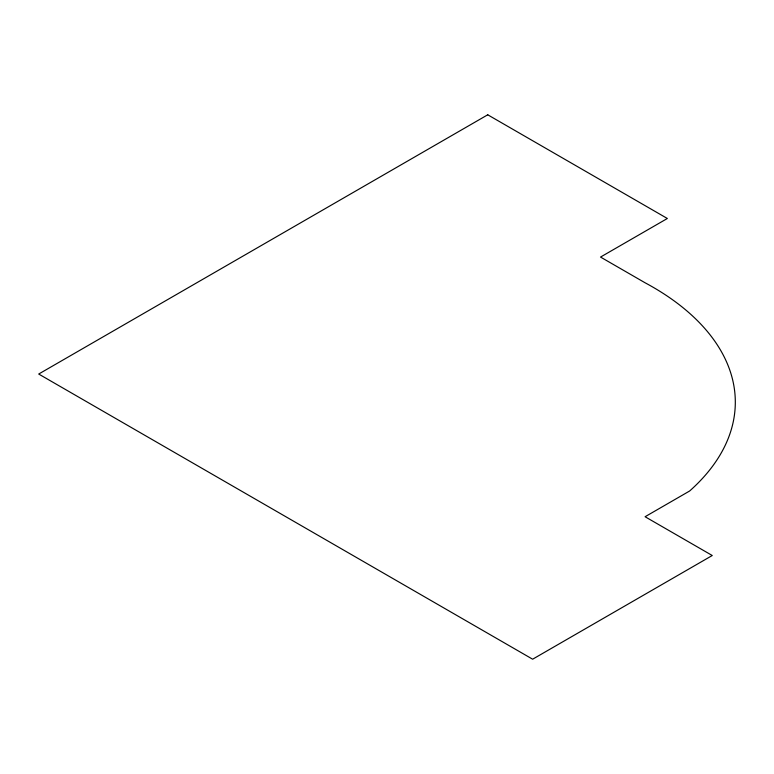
<?xml version="1.0" encoding="UTF-8"?>
<svg xmlns="http://www.w3.org/2000/svg" width="774" height="774" viewBox="0 0 774 774"><rect width="100%" height="100%" fill="white"/><g stroke="black" fill="none" stroke-linecap="round" stroke-linejoin="round"><path stroke-width="1.16" d="M487.736 114.794L38.7 374.036L532.638 659.206L712.254 555.509L645.081 516.732L689.624 491.006A282.036 162.83 0 0 0 645.081 282.781L600.527 257.065L667.352 218.491L487.736 114.794"/></g></svg>
